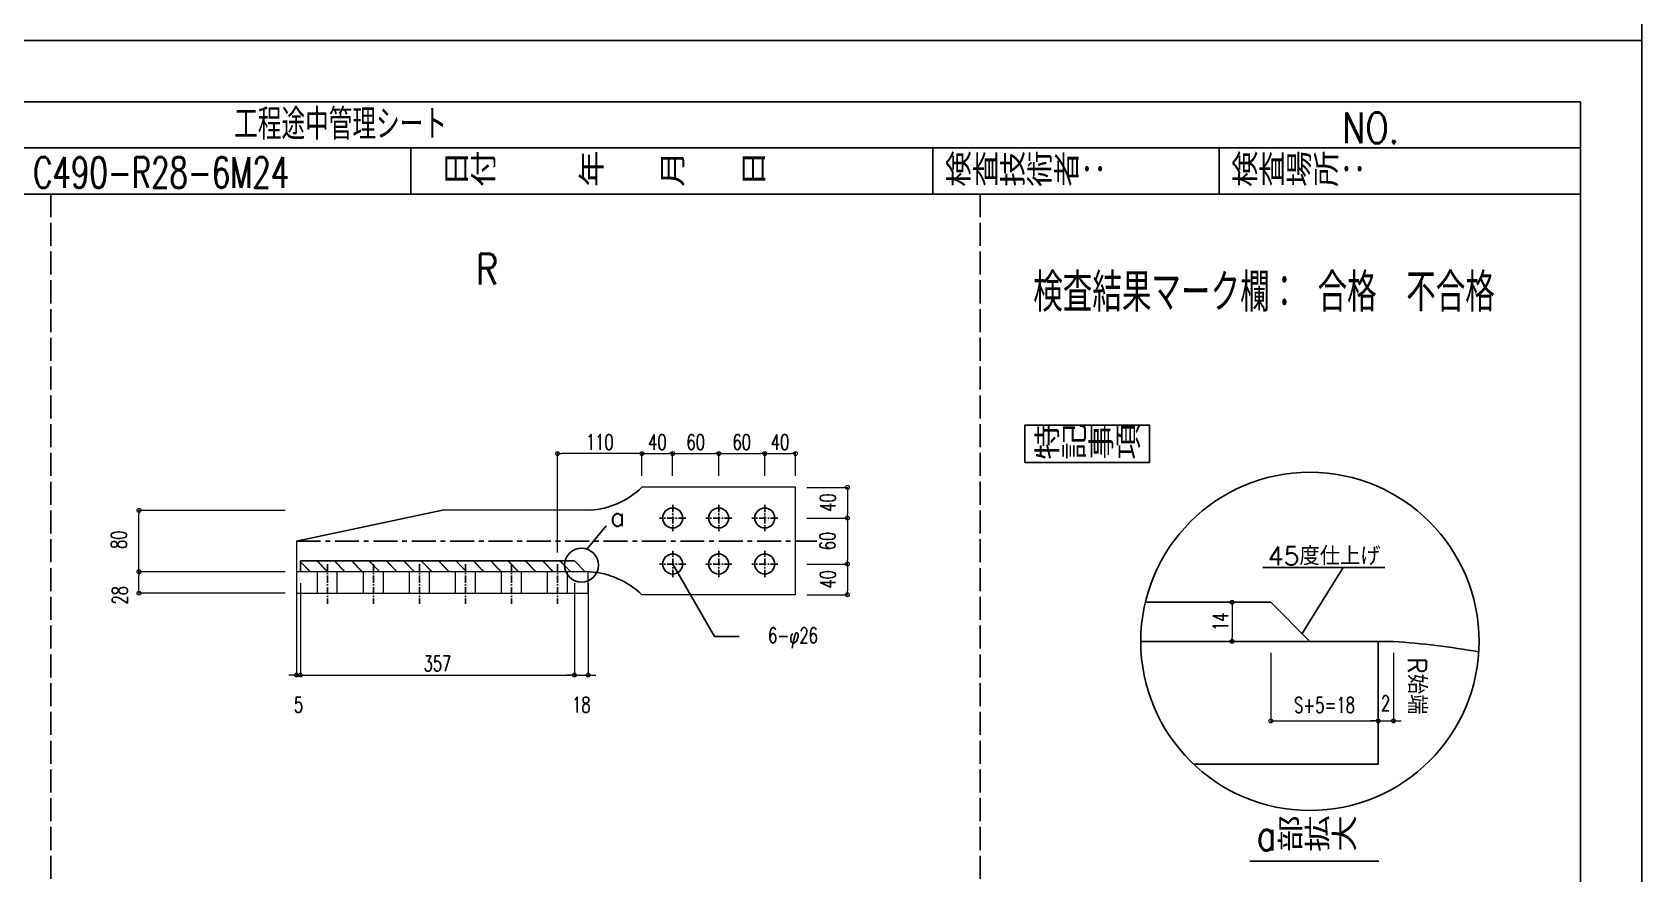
# Model space of a CAD drawing. Header units: millimetres. Extents: x -4568 to 36914, y -114 to 17788.
# Drawn here: x 12456 to 14553, y 3666 to 4763 of the extents above; entities that cross this region are included whole.
import ezdxf
from ezdxf.enums import TextEntityAlignment as Align

# ---------------------------------------------------------------- set-up
doc = ezdxf.new("R2010")
doc.units = ezdxf.units.MM
doc.header["$LTSCALE"] = 5
for name, pattern in [('ACAD_ISO03W100', [30, 12, -18]), ('CENTER1', [10, 6.25, -1.25, 1.25, -1.25]), ('DASHED', [7.5, 6, -1.5]), ('JIS_08_50', [53, 50, -1.125, 0.75, -1.125])]:
    doc.linetypes.add(name, pattern=pattern)
doc.layers.get('0').update_dxf_attribs({"color": 255})
doc.layers.get('DEFPOINTS').update_dxf_attribs({"color": 255})
for name, color, linetype in [('CENTER', 2, 'JIS_08_50'), ('LAYER6', 7, 'Continuous'), ('寸法', 4, 'Continuous'), ('溶接', 241, 'Continuous'), ('補助線', 7, 'ACAD_ISO03W100'), ('金物', 142, 'Continuous')]:
    doc.layers.add(name, color=color, linetype=linetype)
doc.styles.add('KANJI', font='simplex.shx', dxfattribs={"width": 0.7, "bigfont": 'extfont2.shx'})
doc.styles.get("Standard").update_dxf_attribs({"font": 'simplex.shx', "width": 0.7, "height": 2.5, "bigfont": '@extfont2.shx'})
doc.styles.add('SUNPOU', font='simplex.shx', dxfattribs={"width": 0.7, "bigfont": 'extfont2.shx'})
doc.dimstyles.new('一般寸法-小さめ', dxfattribs={"dimscale": 10, "dimtxt": 2, "dimasz": 0.5, "dimexe": 0.125, "dimexo": 1.5, "dimgap": 0.5, "dimtad": 1, "dimtxsty": 'KANJI', "dimblk": 'ORIGIN', "dimcen": 0, "dimclrd": 256, "dimclre": 256, "dimclrt": 256, "dimadec": 0, "dimazin": 0, "dimtfac": 1, "dimtmove": 2, "dimatfit": 2, "dimfxl": 0, "dimtolj": 2, "dimlwd": 5, "dimlwe": 5, "dimarcsym": 0})

# ---------------------------------------------------------------- blocks, each defined once
blk = doc.blocks.new('_Origin')
at = {"color": 0, "linetype": 'ByBlock', "lineweight": -2}
blk.add_line((0, 0), (-1, 0), dxfattribs=at)
blk.add_circle((0, 0), 0.5, dxfattribs=at)
blk = doc.blocks.new('*D880')
at = {"layer": 'DEFPOINTS', "color": 0, "ltscale": 4, "transparency": 16777216}
for p in [(14069.7, 3968.9), (14209.7, 3968.9), (14209.7, 3865.2)]:
    blk.add_point(p, dxfattribs=at)
at = {"layer": '寸法', "lineweight": 5, "ltscale": 4, "transparency": 16777216}
for p, q in [((14069.7, 3953.9), (14069.7, 3863.9)), ((14209.7, 3953.9), (14209.7, 3863.9)), ((14074.7, 3865.2), (14204.7, 3865.2))]:
    blk.add_line(p, q, dxfattribs=at)
at = {"layer": '寸法', "lineweight": 5, "ltscale": 4, "transparency": 16777216, "xscale": 5, "yscale": 5, "zscale": 5, "rotation": 180}
blk.add_blockref('_Origin', (14069.7, 3865.2), dxfattribs=at)
at = {"layer": '寸法', "lineweight": 5, "ltscale": 4, "transparency": 16777216, "xscale": 5, "yscale": 5, "zscale": 5}
blk.add_blockref('_Origin', (14209.7, 3865.2), dxfattribs=at)
at = {"layer": '寸法', "ltscale": 4, "transparency": 16777216, "insert": (14139.7, 3886), "char_height": 20, "attachment_point": 5, "style": 'KANJI'}
blk.add_mtext('\\A2;S+5=18', dxfattribs=at)
blk = doc.blocks.new('*D881')
at = {"layer": 'DEFPOINTS', "color": 0, "ltscale": 4, "transparency": 16777216}
for p in [(14209.7, 3968.9), (14229.7, 3968.9), (14229.7, 3865.2)]:
    blk.add_point(p, dxfattribs=at)
at = {"layer": '寸法', "lineweight": 5, "ltscale": 4, "transparency": 16777216}
for p, q in [((14209.7, 3953.9), (14209.7, 3863.9)), ((14229.7, 3953.9), (14229.7, 3863.9)), ((14204.7, 3865.2), (14199.7, 3865.2)), ((14209.7, 3865.2), (14229.7, 3865.2)), ((14234.7, 3865.2), (14239.7, 3865.2))]:
    blk.add_line(p, q, dxfattribs=at)
at = {"layer": '寸法', "lineweight": 5, "ltscale": 4, "transparency": 16777216, "xscale": 5, "yscale": 5, "zscale": 5}
blk.add_blockref('_Origin', (14209.7, 3865.2), dxfattribs=at)
at = {"layer": '寸法', "lineweight": 5, "ltscale": 4, "transparency": 16777216, "xscale": 5, "yscale": 5, "zscale": 5, "rotation": 180}
blk.add_blockref('_Origin', (14229.7, 3865.2), dxfattribs=at)
at = {"layer": '寸法', "ltscale": 4, "transparency": 16777216, "insert": (14219.3, 3888.2), "char_height": 20, "attachment_point": 5, "style": 'KANJI'}
blk.add_mtext('\\A2;2', dxfattribs=at)
blk = doc.blocks.new('*D882')
at = {"layer": 'DEFPOINTS', "color": 0, "linetype": 'Continuous', "transparency": 16777216}
for p in [(14069.7, 4019.9), (14019.3, 3968.9), (14069.7, 3968.9)]:
    blk.add_point(p, dxfattribs=at)
at = {"layer": '寸法', "linetype": 'Continuous', "lineweight": 5, "transparency": 16777216}
for p, q in [((14054.7, 4019.9), (14018, 4019.9)), ((14019.3, 4014.9), (14019.3, 3973.9)), ((14054.7, 3968.9), (14018, 3968.9))]:
    blk.add_line(p, q, dxfattribs=at)
at = {"layer": '寸法', "linetype": 'Continuous', "lineweight": 5, "transparency": 16777216, "xscale": 5, "yscale": 5, "zscale": 5}
for p, rotation in [((14019.3, 4019.9), 90), ((14019.3, 3968.9), 270)]:
    blk.add_blockref('_Origin', p, dxfattribs=dict(at, rotation=rotation))
at = {"layer": '寸法', "linetype": 'Continuous', "transparency": 16777216, "insert": (14004.3, 3994.4), "char_height": 20, "attachment_point": 5, "rotation": 90, "style": 'KANJI'}
blk.add_mtext('\\A2;14', dxfattribs=at)
blk = doc.blocks.new('*D922')
at = {"layer": 'DEFPOINTS', "color": 0, "transparency": 16777216}
for p in [(13140.3, 4213.7), (13250.3, 4171.2), (13140.3, 4069.7)]:
    blk.add_point(p, dxfattribs=at)
at = {"layer": '寸法', "lineweight": 5, "transparency": 16777216}
for p, q in [((13140.3, 4084.7), (13140.3, 4215)), ((13245.3, 4213.7), (13145.3, 4213.7)), ((13250.3, 4186.2), (13250.3, 4215))]:
    blk.add_line(p, q, dxfattribs=at)
at = {"layer": '寸法', "lineweight": 5, "transparency": 16777216, "xscale": 5, "yscale": 5, "zscale": 5, "rotation": 180}
blk.add_blockref('_Origin', (13140.3, 4213.7), dxfattribs=at)
at = {"layer": '寸法', "lineweight": 5, "transparency": 16777216, "xscale": 5, "yscale": 5, "zscale": 5}
blk.add_blockref('_Origin', (13250.3, 4213.7), dxfattribs=at)
at = {"layer": '寸法', "linetype": 'Continuous', "transparency": 16777216, "insert": (13195.3, 4228.7), "char_height": 20, "attachment_point": 5, "style": 'KANJI'}
blk.add_mtext('\\A2;110', dxfattribs=at)
blk = doc.blocks.new('*D923')
at = {"layer": 'DEFPOINTS', "color": 0, "transparency": 16777216}
for p in [(12594.9, 4139.7), (12800.3, 4139.7), (12800.3, 4059.7)]:
    blk.add_point(p, dxfattribs=at)
at = {"layer": '寸法', "lineweight": 5, "transparency": 16777216}
for p, q in [((12785.3, 4139.7), (12593.6, 4139.7)), ((12594.9, 4064.7), (12594.9, 4134.7)), ((12785.3, 4059.7), (12593.6, 4059.7))]:
    blk.add_line(p, q, dxfattribs=at)
at = {"layer": '寸法', "lineweight": 5, "transparency": 16777216, "xscale": 5, "yscale": 5, "zscale": 5}
for p, rotation in [((12594.9, 4139.7), 90), ((12594.9, 4059.7), 270)]:
    blk.add_blockref('_Origin', p, dxfattribs=dict(at, rotation=rotation))
at = {"layer": '寸法', "linetype": 'Continuous', "transparency": 16777216, "insert": (12568.6, 4101.3), "char_height": 20, "attachment_point": 5, "rotation": 90, "style": 'KANJI'}
blk.add_mtext('\\A2;80', dxfattribs=at)
blk = doc.blocks.new('*D934')
at = {"layer": 'DEFPOINTS', "color": 0, "transparency": 16777216}
for p in [(12594.9, 4059.7), (12800.3, 4059.7), (12800.3, 4031.7)]:
    blk.add_point(p, dxfattribs=at)
at = {"layer": '寸法', "lineweight": 5, "transparency": 16777216}
for p, q in [((12785.3, 4059.7), (12593.6, 4059.7)), ((12594.9, 4036.7), (12594.9, 4054.7)), ((12785.3, 4031.7), (12593.6, 4031.7))]:
    blk.add_line(p, q, dxfattribs=at)
at = {"layer": '寸法', "lineweight": 5, "transparency": 16777216, "xscale": 5, "yscale": 5, "zscale": 5}
for p, rotation in [((12594.9, 4059.7), 90), ((12594.9, 4031.7), 270)]:
    blk.add_blockref('_Origin', p, dxfattribs=dict(at, rotation=rotation))
at = {"layer": '寸法', "transparency": 16777216, "insert": (12569.9, 4029), "char_height": 20, "attachment_point": 5, "rotation": 90, "style": 'KANJI'}
blk.add_mtext('\\A2;28', dxfattribs=at)
blk = doc.blocks.new('*D927')
at = {"layer": 'DEFPOINTS', "color": 0, "transparency": 16777216}
for p in [(13450.3, 4169.7), (13450.3, 4129.7), (13518, 4129.7)]:
    blk.add_point(p, dxfattribs=at)
at = {"layer": '寸法', "lineweight": 5, "transparency": 16777216}
for p, q in [((13465.3, 4169.7), (13519.2, 4169.7)), ((13518, 4164.7), (13518, 4134.7)), ((13465.3, 4129.7), (13519.2, 4129.7))]:
    blk.add_line(p, q, dxfattribs=at)
at = {"layer": '寸法', "lineweight": 5, "transparency": 16777216, "xscale": 5, "yscale": 5, "zscale": 5}
for p, rotation in [((13518, 4169.7), 90), ((13518, 4129.7), 270)]:
    blk.add_blockref('_Origin', p, dxfattribs=dict(at, rotation=rotation))
at = {"layer": '寸法', "transparency": 16777216, "insert": (13492.6, 4149.7), "char_height": 20, "attachment_point": 5, "rotation": 90, "style": 'KANJI'}
blk.add_mtext('\\A2;40', dxfattribs=at)
blk = doc.blocks.new('*D928')
at = {"layer": 'DEFPOINTS', "color": 0, "transparency": 16777216}
for p in [(13450.3, 4069.7), (13450.3, 4029.7), (13518, 4029.7)]:
    blk.add_point(p, dxfattribs=at)
at = {"layer": '寸法', "lineweight": 5, "transparency": 16777216}
for p, q in [((13465.3, 4069.7), (13519.2, 4069.7)), ((13518, 4064.7), (13518, 4034.7)), ((13465.3, 4029.7), (13519.2, 4029.7))]:
    blk.add_line(p, q, dxfattribs=at)
at = {"layer": '寸法', "lineweight": 5, "transparency": 16777216, "xscale": 5, "yscale": 5, "zscale": 5}
for p, rotation in [((13518, 4069.7), 90), ((13518, 4029.7), 270)]:
    blk.add_blockref('_Origin', p, dxfattribs=dict(at, rotation=rotation))
at = {"layer": '寸法', "transparency": 16777216, "insert": (13492.6, 4049.7), "char_height": 20, "attachment_point": 5, "rotation": 90, "style": 'KANJI'}
blk.add_mtext('\\A2;40', dxfattribs=at)
blk = doc.blocks.new('*D929')
at = {"layer": 'DEFPOINTS', "color": 0, "transparency": 16777216}
for p in [(13290.3, 4213.7), (13250.3, 4169.7), (13290.3, 4169.7)]:
    blk.add_point(p, dxfattribs=at)
at = {"layer": '寸法', "lineweight": 5, "transparency": 16777216}
for p, q in [((13250.3, 4184.7), (13250.3, 4215)), ((13255.3, 4213.7), (13285.3, 4213.7)), ((13290.3, 4184.7), (13290.3, 4215))]:
    blk.add_line(p, q, dxfattribs=at)
at = {"layer": '寸法', "lineweight": 5, "transparency": 16777216, "xscale": 5, "yscale": 5, "zscale": 5, "rotation": 180}
blk.add_blockref('_Origin', (13250.3, 4213.7), dxfattribs=at)
at = {"layer": '寸法', "lineweight": 5, "transparency": 16777216, "xscale": 5, "yscale": 5, "zscale": 5}
blk.add_blockref('_Origin', (13290.3, 4213.7), dxfattribs=at)
at = {"layer": '寸法', "transparency": 16777216, "insert": (13270.3, 4228.7), "char_height": 20, "attachment_point": 5, "style": 'KANJI'}
blk.add_mtext('\\A2;40', dxfattribs=at)
blk = doc.blocks.new('*D930')
at = {"layer": 'DEFPOINTS', "color": 0, "transparency": 16777216}
for p in [(13410.3, 4213.7), (13350.3, 4169.7), (13410.3, 4169.7)]:
    blk.add_point(p, dxfattribs=at)
at = {"layer": '寸法', "lineweight": 5, "transparency": 16777216}
for p, q in [((13350.3, 4184.7), (13350.3, 4215)), ((13355.3, 4213.7), (13405.3, 4213.7)), ((13410.3, 4184.7), (13410.3, 4215))]:
    blk.add_line(p, q, dxfattribs=at)
at = {"layer": '寸法', "lineweight": 5, "transparency": 16777216, "xscale": 5, "yscale": 5, "zscale": 5, "rotation": 180}
blk.add_blockref('_Origin', (13350.3, 4213.7), dxfattribs=at)
at = {"layer": '寸法', "lineweight": 5, "transparency": 16777216, "xscale": 5, "yscale": 5, "zscale": 5}
blk.add_blockref('_Origin', (13410.3, 4213.7), dxfattribs=at)
at = {"layer": '寸法', "transparency": 16777216, "insert": (13380.3, 4228.7), "char_height": 20, "attachment_point": 5, "style": 'KANJI'}
blk.add_mtext('\\A2;60', dxfattribs=at)
blk = doc.blocks.new('*D931')
at = {"layer": 'DEFPOINTS', "color": 0, "transparency": 16777216}
for p in [(13350.3, 4213.7), (13290.3, 4169.7), (13350.3, 4169.7)]:
    blk.add_point(p, dxfattribs=at)
at = {"layer": '寸法', "lineweight": 5, "transparency": 16777216}
for p, q in [((13290.3, 4184.7), (13290.3, 4215)), ((13295.3, 4213.7), (13345.3, 4213.7)), ((13350.3, 4184.7), (13350.3, 4215))]:
    blk.add_line(p, q, dxfattribs=at)
at = {"layer": '寸法', "lineweight": 5, "transparency": 16777216, "xscale": 5, "yscale": 5, "zscale": 5, "rotation": 180}
blk.add_blockref('_Origin', (13290.3, 4213.7), dxfattribs=at)
at = {"layer": '寸法', "lineweight": 5, "transparency": 16777216, "xscale": 5, "yscale": 5, "zscale": 5}
blk.add_blockref('_Origin', (13350.3, 4213.7), dxfattribs=at)
at = {"layer": '寸法', "transparency": 16777216, "insert": (13320.3, 4228.7), "char_height": 20, "attachment_point": 5, "style": 'KANJI'}
blk.add_mtext('\\A2;60', dxfattribs=at)
blk = doc.blocks.new('*D932')
at = {"layer": 'DEFPOINTS', "color": 0, "transparency": 16777216}
for p in [(13450.3, 4213.7), (13410.3, 4169.7), (13450.3, 4169.7)]:
    blk.add_point(p, dxfattribs=at)
at = {"layer": '寸法', "lineweight": 5, "transparency": 16777216}
for p, q in [((13410.3, 4184.7), (13410.3, 4215)), ((13415.3, 4213.7), (13445.3, 4213.7)), ((13450.3, 4184.7), (13450.3, 4215))]:
    blk.add_line(p, q, dxfattribs=at)
at = {"layer": '寸法', "lineweight": 5, "transparency": 16777216, "xscale": 5, "yscale": 5, "zscale": 5, "rotation": 180}
blk.add_blockref('_Origin', (13410.3, 4213.7), dxfattribs=at)
at = {"layer": '寸法', "lineweight": 5, "transparency": 16777216, "xscale": 5, "yscale": 5, "zscale": 5}
blk.add_blockref('_Origin', (13450.3, 4213.7), dxfattribs=at)
at = {"layer": '寸法', "transparency": 16777216, "insert": (13430.3, 4228.7), "char_height": 20, "attachment_point": 5, "style": 'KANJI'}
blk.add_mtext('\\A2;40', dxfattribs=at)
blk = doc.blocks.new('*D933')
at = {"layer": 'DEFPOINTS', "color": 0, "transparency": 16777216}
for p in [(13450.3, 4129.7), (13450.3, 4069.7), (13518, 4069.7)]:
    blk.add_point(p, dxfattribs=at)
at = {"layer": '寸法', "lineweight": 5, "transparency": 16777216}
for p, q in [((13465.3, 4129.7), (13519.2, 4129.7)), ((13518, 4124.7), (13518, 4074.7)), ((13465.3, 4069.7), (13519.2, 4069.7))]:
    blk.add_line(p, q, dxfattribs=at)
at = {"layer": '寸法', "lineweight": 5, "transparency": 16777216, "xscale": 5, "yscale": 5, "zscale": 5}
for p, rotation in [((13518, 4129.7), 90), ((13518, 4069.7), 270)]:
    blk.add_blockref('_Origin', p, dxfattribs=dict(at, rotation=rotation))
at = {"layer": '寸法', "linetype": 'Continuous', "transparency": 16777216, "insert": (13492.2, 4099.7), "char_height": 20, "attachment_point": 5, "rotation": 90, "style": 'KANJI'}
blk.add_mtext('\\A2;60', dxfattribs=at)
blk = doc.blocks.new('*D924')
at = {"layer": 'DEFPOINTS', "color": 0, "linetype": 'Continuous', "transparency": 16777216}
for p in [(12800.3, 4059.7), (12805.3, 4040.7), (12805.3, 3925)]:
    blk.add_point(p, dxfattribs=at)
at = {"layer": '寸法', "linetype": 'Continuous', "lineweight": 5, "transparency": 16777216}
for p, q in [((12800.3, 4044.7), (12800.3, 3923.8)), ((12805.3, 4025.7), (12805.3, 3923.8)), ((12795.3, 3925), (12790.3, 3925)), ((12800.3, 3925), (12805.3, 3925)), ((12810.3, 3925), (12815.3, 3925))]:
    blk.add_line(p, q, dxfattribs=at)
at = {"layer": '寸法', "linetype": 'Continuous', "lineweight": 5, "transparency": 16777216, "xscale": 5, "yscale": 5, "zscale": 5}
blk.add_blockref('_Origin', (12800.3, 3925), dxfattribs=at)
at = {"layer": '寸法', "linetype": 'Continuous', "lineweight": 5, "transparency": 16777216, "xscale": 5, "yscale": 5, "zscale": 5, "rotation": 180}
blk.add_blockref('_Origin', (12805.3, 3925), dxfattribs=at)
at = {"layer": '寸法', "linetype": 'Continuous', "transparency": 16777216, "insert": (12802.8, 3886.3), "char_height": 20, "attachment_point": 5, "style": 'KANJI'}
blk.add_mtext('\\A2;5', dxfattribs=at)
blk = doc.blocks.new('*D925')
at = {"layer": 'DEFPOINTS', "color": 0, "linetype": 'Continuous', "transparency": 16777216}
for p in [(12805.3, 4059.7), (13162.3, 4059.7), (13162.3, 3925)]:
    blk.add_point(p, dxfattribs=at)
at = {"layer": '寸法', "linetype": 'Continuous', "lineweight": 5, "transparency": 16777216}
for p, q in [((12805.3, 4044.7), (12805.3, 3923.8)), ((13162.3, 4044.7), (13162.3, 3923.8)), ((12810.3, 3925), (13157.3, 3925))]:
    blk.add_line(p, q, dxfattribs=at)
at = {"layer": '寸法', "linetype": 'Continuous', "lineweight": 5, "transparency": 16777216, "xscale": 5, "yscale": 5, "zscale": 5, "rotation": 180}
blk.add_blockref('_Origin', (12805.3, 3925), dxfattribs=at)
at = {"layer": '寸法', "linetype": 'Continuous', "lineweight": 5, "transparency": 16777216, "xscale": 5, "yscale": 5, "zscale": 5}
blk.add_blockref('_Origin', (13162.3, 3925), dxfattribs=at)
at = {"layer": '寸法', "linetype": 'Continuous', "transparency": 16777216, "insert": (12983.8, 3940), "char_height": 20, "attachment_point": 5, "style": 'KANJI'}
blk.add_mtext('\\A2;357', dxfattribs=at)
blk = doc.blocks.new('*D926')
at = {"layer": 'DEFPOINTS', "color": 0, "linetype": 'Continuous', "transparency": 16777216}
for p in [(13162.3, 4059.7), (13180.3, 4059.7), (13180.3, 3925)]:
    blk.add_point(p, dxfattribs=at)
at = {"layer": '寸法', "linetype": 'Continuous', "lineweight": 5, "transparency": 16777216}
for p, q in [((13162.3, 4044.7), (13162.3, 3923.8)), ((13180.3, 4044.7), (13180.3, 3923.8)), ((13157.3, 3925), (13152.3, 3925)), ((13162.3, 3925), (13180.3, 3925)), ((13185.3, 3925), (13190.3, 3925))]:
    blk.add_line(p, q, dxfattribs=at)
at = {"layer": '寸法', "linetype": 'Continuous', "lineweight": 5, "transparency": 16777216, "xscale": 5, "yscale": 5, "zscale": 5}
blk.add_blockref('_Origin', (13162.3, 3925), dxfattribs=at)
at = {"layer": '寸法', "linetype": 'Continuous', "lineweight": 5, "transparency": 16777216, "xscale": 5, "yscale": 5, "zscale": 5, "rotation": 180}
blk.add_blockref('_Origin', (13180.3, 3925), dxfattribs=at)
at = {"layer": '寸法', "linetype": 'Continuous', "transparency": 16777216, "insert": (13171.3, 3886.3), "char_height": 20, "attachment_point": 5, "style": 'KANJI'}
blk.add_mtext('\\A2;18', dxfattribs=at)

msp = doc.modelspace()

# ---------------------------------------------------------------- hatches: boundary and pattern name
at = {"layer": '溶接', "ltscale": 6}
h = msp.add_hatch(dxfattribs=at)
h.set_pattern_fill('JIS_LC_20', color=256, scale=0.8, angle=90)
h.set_pattern_definition([(135, (10896.325, 980.727), (-11.31371, -11.31371), []), (135, (10896.325, 981.047), (-11.31371, -11.31371), [])])
h.paths.add_polyline_path([(12984.325, 4059.727), (12805.325, 4059.727), (12805.325, 4073.727), (12984.325, 4073.727)])
h.paths.add_polyline_path([(13162.325, 4059.727), (12984.325, 4059.727), (12984.325, 4073.727), (13162.325, 4073.727)])
h.paths.add_polyline_path([(13162.325, 4059.727), (13162.325, 4065.727)], flags=17)

# ---------------------------------------------------------------- linework, layer by layer
at = {"linetype": 'Continuous', "lineweight": -3}
for p, q in [((11269.183, 4612), (14473.183, 4612)), ((12949.183, 4552), (12949.183, 4612)), ((13629.183, 4552), (13629.183, 4612)), ((14002.483, 4552), (14002.483, 4612)), ((11269.183, 4552), (14473.183, 4552))]:
    msp.add_line(p, q, dxfattribs=at)
at = {"linetype": 'DASHED', "lineweight": -3}
for p, q in [((12480.082, 4552), (12480.082, 3076)), ((13690.981, 4552), (13690.981, 3076))]:
    msp.add_line(p, q, dxfattribs=at)
at = {"linetype": 'Continuous', "lineweight": -3}
for points in [[(11189.183, 7128), (14553.183, 7128), (14553.183, 4752), (11189.183, 4752)], [(11189.183, 4752), (14553.183, 4752), (14553.183, 2376), (11189.183, 2376)], [(11269.183, 4672), (14473.183, 4672), (14473.183, 2456), (11269.183, 2456)]]:
    msp.add_lwpolyline(points, close=True, dxfattribs=at)
at = {"layer": 'CENTER', "linetype": 'CENTER1'}
msp.add_line((12800.325, 4099.727), (13477.979, 4099.727), dxfattribs=at)
at = {"layer": '寸法', "linetype": 'CENTER1', "ltscale": 0.3}
for p, q in [((13290.325, 4146.727), (13290.325, 4112.727)), ((13350.325, 4146.727), (13350.325, 4112.727)), ((13410.325, 4146.727), (13410.325, 4112.727)), ((13307.325, 4129.727), (13273.325, 4129.727)), ((13367.325, 4129.727), (13333.325, 4129.727)), ((13427.325, 4129.727), (13393.325, 4129.727)), ((12840.325, 4069.727), (12840.325, 4017.727)), ((12900.325, 4069.727), (12900.325, 4017.727)), ((12960.325, 4069.727), (12960.325, 4017.727)), ((13020.325, 4069.727), (13020.325, 4017.727)), ((13080.325, 4069.727), (13080.325, 4017.727)), ((13140.325, 4069.727), (13140.325, 4017.727)), ((13307.325, 4069.727), (13273.325, 4069.727)), ((13290.325, 4052.727), (13290.325, 4086.727)), ((13367.325, 4069.727), (13333.325, 4069.727)), ((13350.325, 4052.727), (13350.325, 4086.727)), ((13427.325, 4069.727), (13393.325, 4069.727)), ((13410.325, 4052.727), (13410.325, 4086.727))]:
    msp.add_line(p, q, dxfattribs=at)
at = {"layer": '寸法', "ltscale": 4}
for p, q in [((13178.431, 4089.183), (13203.468, 4119.571)), ((14218.27, 4065.029), (14059.149, 4065.029)), ((14110.473, 3979.083), (14164.138, 4065.029))]:
    msp.add_line(p, q, dxfattribs=at)
at = {"layer": '寸法'}
for p, q in [((13290.325, 4069.727), (13344.968, 3975.081)), ((13344.968, 3975.081), (13377.116, 3975.081)), ((14042.578, 3682.654), (14210.578, 3682.654))]:
    msp.add_line(p, q, dxfattribs=at)
at = {"layer": '寸法', "linetype": 'Continuous'}
msp.add_lwpolyline([(13749.398, 4202.083), (13911.761, 4202.083), (13911.761, 4250.827), (13749.398, 4250.827)], close=True, dxfattribs=at)
for centre, radius in [((14120.673, 3968.883), 220.401), ((13171.425, 4068.287), 22.04)]:
    msp.add_circle(centre, radius, dxfattribs=at)
at = {"layer": '溶接'}
for p, q in [((13162.325, 4073.727), (12805.325, 4073.727)), ((14069.673, 4019.883), (13906.254, 4019.883))]:
    msp.add_line(p, q, dxfattribs=at)
at = {"layer": '溶接', "linetype": 'Continuous'}
for p, q in [((12805.325, 4073.727), (12805.325, 4059.727)), ((13162.325, 4073.727), (13176.325, 4059.727))]:
    msp.add_line(p, q, dxfattribs=at)
at = {"layer": '溶接', "ltscale": 4}
msp.add_line((14069.673, 4019.883), (14120.673, 3968.883), dxfattribs=at)
at = {"layer": '補助線', "lineweight": 18}
for p, q in [((12827.325, 4031.727), (12827.325, 4059.727)), ((12853.325, 4031.727), (12853.325, 4059.727)), ((12887.325, 4031.727), (12887.325, 4059.727)), ((12913.325, 4031.727), (12913.325, 4059.727)), ((12947.325, 4031.727), (12947.325, 4059.727)), ((12973.325, 4031.727), (12973.325, 4059.727)), ((13007.325, 4031.727), (13007.325, 4059.727)), ((13033.325, 4031.727), (13033.325, 4059.727)), ((13067.325, 4031.727), (13067.325, 4059.727)), ((13093.325, 4031.727), (13093.325, 4059.727)), ((13127.325, 4031.727), (13127.325, 4059.727)), ((13153.325, 4031.727), (13153.325, 4059.727))]:
    msp.add_line(p, q, dxfattribs=at)
at = {"layer": '金物', "lineweight": 18}
for p, q in [((13450.325, 4169.727), (13250.325, 4169.727)), ((13450.325, 4029.727), (13450.325, 4169.727)), ((13182.325, 4139.727), (12990.325, 4139.727)), ((12800.325, 4099.727), (12800.325, 4059.727)), ((12800.325, 4059.727), (12800.325, 4031.727)), ((13182.325, 4059.727), (12800.325, 4059.727)), ((13180.325, 4031.727), (13180.325, 4059.727)), ((12800.325, 4031.727), (13180.325, 4031.727)), ((13450.325, 4029.727), (13250.325, 4029.727))]:
    msp.add_line(p, q, dxfattribs=at)
at = {"layer": '金物'}
msp.add_line((12800.325, 4099.727), (12990.325, 4139.727), dxfattribs=at)
at = {"layer": '金物', "color": 153}
for p, q in [((14209.673, 3968.883), (13900.272, 3968.883)), ((14209.673, 3808.883), (14209.673, 3968.883)), ((13969.093, 3808.883), (14209.673, 3808.883))]:
    msp.add_line(p, q, dxfattribs=at)
at = {"layer": '金物', "color": 153, "ltscale": 5}
msp.add_line((14209.673, 3968.883), (14229.673, 3968.883), dxfattribs=at)
at = {"layer": '金物', "ltscale": 2.5}
for centre in [(13290.325, 4129.727), (13350.325, 4129.727), (13410.325, 4129.727), (13290.325, 4069.727), (13350.325, 4069.727), (13410.325, 4069.727)]:
    msp.add_circle(centre, 13, dxfattribs=at)
at = {"layer": '金物', "ltscale": 2}
for centre, start, end in [((13174.535, 4249.451), 274.060941, 313.550946), ((13174.535, 3950.003), 46.449054, 85.939059)]:
    msp.add_arc(centre, 110, start, end, dxfattribs=at)
at = {"layer": '金物', "color": 153, "ltscale": 4}
msp.add_arc((14151.774, 2871.645), 1100, 80.112723, 85.939059, dxfattribs=at)

# ---------------------------------------------------------------- texts
at = {"layer": 'LAYER6', "color": 0, "linetype": 'Continuous', "lineweight": -3, "style": 'SUNPOU', "width": 0.7}
for s, height, p in [('工程途中管理シート', 40, (12719.012, 4622.926)), ('検査結果マーク欄： 合格\u3000不合格', 50, (13760.194, 4398.796))]:
    msp.add_text(s, height=height, dxfattribs=at).set_placement(p)
at = {"layer": 'LAYER6', "color": 0, "linetype": 'Continuous', "lineweight": -3, "width": 0.8}
for s, p in [('NO.', (14162.972, 4618.209)), ('日付\u3000\u3000\u3000年\u3000\u3000月\u3000\u3000日', (12990.402, 4562.926)), ('検査技術者：', (13644.926, 4562.926)), ('検査場所：', (14018.227, 4562.926)), ('R', (13034.132, 4434.216)), ('特記事項', (13760.194, 4207.433)), ('a部拡大', (14051.132, 3696.43))]:
    msp.add_text(s, height=40, dxfattribs=at).set_placement(p)
at = {"layer": 'LAYER6', "color": 0, "linetype": 'Continuous', "lineweight": -3, "insert": (12457.04, 4600.098), "char_height": 40, "width": 435.25964, "attachment_point": 1}
msp.add_mtext('C490-R28-6M24', dxfattribs=at)
at = {"layer": '寸法', "ltscale": 4, "style": 'SUNPOU'}
for s, p in [('a', (13228.212, 4131.071)), ('45度仕上げ', (14212.693, 4080.24))]:
    msp.add_text(s, height=24, dxfattribs=at).set_placement(p, align=Align.MIDDLE_RIGHT)
msp.add_text('R始端', height=24, rotation=270, dxfattribs=at).set_placement((14248.369, 3948.164))
at = {"layer": '寸法', "insert": (13479.503, 3986.805), "char_height": 20, "width": 98.97993, "attachment_point": 3}
msp.add_mtext('6-φ26', dxfattribs=at)

# ---------------------------------------------------------------- dimensions: what is measured, and where the dimension line sits
at = {"layer": '寸法'}
for base, p1, p2, picture, middle in [((13140.325, 4213.749), (13250.325, 4171.227), (13140.325, 4069.727), '*D922', (13195.325, 4228.749)), ((13290.325, 4213.749), (13250.325, 4169.727), (13290.325, 4169.727), '*D929', (13270.325, 4228.749)), ((13350.325, 4213.749), (13290.325, 4169.727), (13350.325, 4169.727), '*D931', (13320.325, 4228.749)), ((13410.325, 4213.749), (13350.325, 4169.727), (13410.325, 4169.727), '*D930', (13380.325, 4228.749)), ((13450.325, 4213.749), (13410.325, 4169.727), (13450.325, 4169.727), '*D932', (13430.325, 4228.749))]:
    dim = msp.add_linear_dim(base=base, p1=p1, p2=p2, dimstyle='一般寸法-小さめ', dxfattribs=at)
    dim.commit()
    dim.dimension.update_dxf_attribs({"geometry": picture, "text_midpoint": middle})
for base, p1, p2, angle, picture, middle in [((13517.979, 4129.727), (13450.325, 4169.727), (13450.325, 4129.727), 90, '*D927', (13492.573, 4149.727)), ((12594.898, 4139.727), (12800.325, 4059.727), (12800.325, 4139.727), 270, '*D923', (12568.648, 4101.288)), ((13517.979, 4069.727), (13450.325, 4129.727), (13450.325, 4069.727), 90, '*D933', (13492.186, 4099.727)), ((13517.979, 4029.727), (13450.325, 4069.727), (13450.325, 4029.727), 90, '*D928', (13492.573, 4049.727)), ((12594.898, 4059.727), (12800.325, 4031.727), (12800.325, 4059.727), 270, '*D934', (12569.898, 4028.971))]:
    dim = msp.add_linear_dim(base=base, p1=p1, p2=p2, angle=angle, dimstyle='一般寸法-小さめ', dxfattribs=at)
    dim.commit()
    dim.dimension.update_dxf_attribs({"geometry": picture, "text_midpoint": middle, "dimtype": 160})
at = {"layer": '寸法', "linetype": 'Continuous'}
for base, p1, p2, picture, middle in [((12805.325, 3925.042), (12800.325, 4059.727), (12805.325, 4040.727), '*D924', (12802.825, 3886.292)), ((13162.325, 3925.042), (12805.325, 4059.727), (13162.325, 4059.727), '*D925', (12983.825, 3940.042)), ((13180.325, 3925.042), (13162.325, 4059.727), (13180.325, 4059.727), '*D926', (13171.325, 3886.292))]:
    dim = msp.add_linear_dim(base=base, p1=p1, p2=p2, dimstyle='一般寸法-小さめ', dxfattribs=at)
    dim.commit()
    dim.dimension.update_dxf_attribs({"geometry": picture, "text_midpoint": middle})
dim = msp.add_linear_dim(base=(14019.296, 3968.883), p1=(14069.673, 4019.883), p2=(14069.673, 3968.883), angle=90, text='14', dimstyle='一般寸法-小さめ', dxfattribs=at)
dim.commit()
dim.dimension.update_dxf_attribs({"geometry": '*D882', "text_midpoint": (14004.296, 3994.383)})
at = {"layer": '寸法', "ltscale": 4}
dim = msp.add_linear_dim(base=(14209.673, 3865.194), p1=(14069.673, 3968.883), p2=(14209.673, 3968.883), text='S+5=18', dimstyle='一般寸法-小さめ', override={"dimlfac": 0.1}, dxfattribs=at)
dim.commit()
dim.dimension.update_dxf_attribs({"geometry": '*D880', "text_midpoint": (14139.673, 3886.009), "dimtype": 160})
dim = msp.add_linear_dim(base=(14229.673, 3865.194), p1=(14209.673, 3968.883), p2=(14229.673, 3968.883), dimstyle='一般寸法-小さめ', override={"dimlfac": 0.1}, dxfattribs=at)
dim.commit()
dim.dimension.update_dxf_attribs({"geometry": '*D881', "text_midpoint": (14219.294, 3888.206), "dimtype": 160})

doc.saveas('drawing.dxf')
